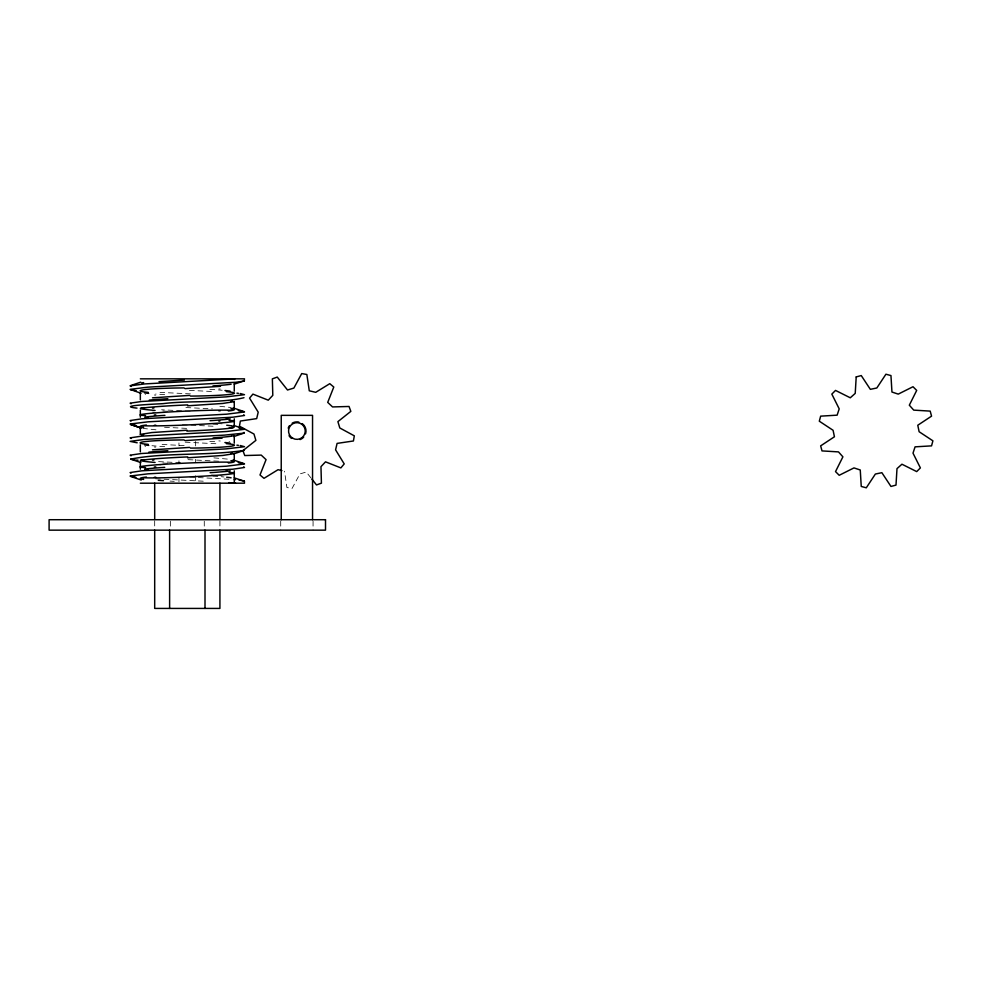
<?xml version="1.0" encoding="UTF-8"?>
<svg xmlns="http://www.w3.org/2000/svg" width="982" height="982" viewBox="0 0 982 982"><rect width="100%" height="100%" fill="white"/><g stroke="black" fill="none" stroke-linecap="round" stroke-linejoin="round"><path stroke-width="0.74" stroke-dasharray="4.91 3.68" d="M189.416 390.37L213.659 391.585M190.459 393.892L160.029 392.358M185.905 407.542L212.394 408.856M190.115 411.213L161.588 409.789M182.394 424.703L214.886 426.323M186.605 428.373L162.214 427.158M185.205 442.17L216.421 443.754M184.15 445.595L160.029 444.367M188.004 459.65L218.802 461.221M180.651 462.755L156.997 461.54M189.759 477.068L231.752 479.4M203.237 481.192L154.076 478.7M211.449 475.018L222.104 475.84M213.88 457.858L229.506 459.281M160.974 464.854L153.487 464.277M217.979 423.488L222.104 423.831M218.839 388.884L220.312 389.007M155.77 395.12L154.297 394.997M155.77 412.452L153.892 412.305M155.978 429.809L142.807 428.385M218.839 440.893L220.312 441.016M155.77 447.129L154.297 447.006M219.894 406.303L231.224 407.53M153.695 412.28L152.505 412.182M310.926 477.89L306.261 472.023L299.915 473.925L292.059 488.447L286.916 487.538L284.498 471.213M313.062 521.209L313.062 530.157M280.717 521.209L280.717 530.157M219.919 521.061L219.919 527.125M204.268 521.209L204.268 530.157M195.651 441.446L195.651 445.914M195.651 459.33L195.651 462.313M195.651 475.73L195.651 483.193M178.957 442.931L178.957 445.914M178.957 460.828L178.957 463.811M178.957 477.227L178.957 481.696M170.352 521.209L170.352 527.174M154.69 521.061L154.69 527.125M209.878 389.338A47.124 1.927 2.4 0 1 222.153 390.259M212.971 424.089A47.124 2.087 2.2 0 1 221.306 424.727M229.543 441.532A47.124 1.817 2.5 0 1 229.039 441.544M209.841 441.348A47.124 1.927 2.4 0 1 218.348 441.949M212.91 476.098A47.124 2.074 2.2 0 1 223.994 476.97M145.176 394.469A47.124 1.804 2.5 0 1 145.557 394.457M164.669 394.654A47.124 1.952 2.4 0 1 155.672 394.015M167.726 411.298A47.124 2.099 2.2 0 1 160.213 410.82M145.041 446.491A47.124 1.804 2.5 0 1 145.545 446.466M164.718 446.663A47.124 1.939 2.4 0 1 151.977 445.705M167.726 463.308A47.124 2.099 2.2 0 1 159.82 462.804M174.244 481.352A47.124 0.675 3.3 0 1 170.058 481.094"/><path stroke-width="1.47" d="M140.34 378.831L244.518 378.831L244.039 381.09L236.011 382.256L147.607 387.178L130.103 389.363L141.04 393.291M234.219 401.626L222.865 403.442L187.599 405.799M234.219 453.623L222.865 455.452L187.599 457.808M140.401 434.388L151.744 432.559L187.022 430.214M234.968 378.88L144.685 383.925L130.127 385.852L131.134 386.454M233.765 436.56L244.162 433.05L244.039 432.387M243.892 433.148L224.412 435.124L144.685 439.396L130.103 441.372L137.185 442.796M130.532 385.595L140.696 382.182M233.912 453.831L244.088 450.419C207.251 455.992 164.104 452.297 130.716 459.146L140.856 462.571M234.268 384.146L244.518 380.734M152.505 397.82L189.612 395.39M152.505 408.119L153.892 407.996M222.104 438.193L185.009 440.623M152.505 449.83L189.612 447.399M152.505 460.128L153.892 460.006M220.52 386.319L185.009 388.614M154.297 415.005L155.77 414.883M220.312 410.709L218.839 410.82M154.297 425.304L155.77 425.181M219.894 421.033L218.839 421.118M154.297 467.015L155.77 466.892M154.297 477.313L155.77 477.191M140.34 483.193L244.518 483.193L244.273 481.033L239.019 480.063M228.978 482.665L235.606 483.193M234.281 479.609L235.447 479.707M138.057 460.214L136.523 460.067M236.907 393.168L238.405 393.316M236.907 445.177L238.405 445.325M137.014 408.107L136.044 408.009M136.203 390.689L130.618 389.768M238.245 410.636L244.518 411.961L226.498 414.195L141.776 418.811L130.115 420.542L130.999 421.094M238.245 462.645L244.518 463.958L226.498 466.192L141.776 470.82L130.115 472.551L130.999 473.103M135.897 425.329L130.115 424.003L148.11 421.818L232.832 417.203L244.493 415.472L243.61 414.92M135.897 477.338L130.115 476.012L148.11 473.827L232.832 469.212L244.493 467.481L243.61 466.929M239.019 428.054L244.518 429.269L226.756 431.503L141.359 436.18L130.127 437.862L131.134 438.463M135.148 407.911C115.729 405.431 163.478 403.798 163.478 403.59C188.274 400.472 221.171 403.406 243.99 397.698M135.148 459.92L130.716 459.146M240.16 393.524L244.493 394.69L226.241 396.875L141.568 401.491L130.14 403.172L131.06 403.774M240.16 445.521L244.493 446.7L226.241 448.884L141.568 453.5L130.14 455.182L131.06 455.783M281.92 470.611L278.053 469.691L263.986 478.332L259.997 474.981L266.061 459.637L261.224 455.096L244.739 455.538L242.947 450.64L255.872 440.378L253.97 434.032L239.448 426.176L240.357 421.045L256.683 418.614L258.205 412.17L249.563 398.115L252.914 394.113L268.258 400.177L272.8 395.353L272.358 378.856L277.255 377.076L287.517 390.001L293.863 388.086L301.72 373.577L306.85 374.486L309.281 390.799L315.725 392.321L329.792 383.68L333.782 387.043L327.718 402.387L332.542 406.929L349.04 406.474L350.832 411.372L337.906 421.634L339.809 427.98L354.318 435.836L353.422 440.979L337.096 443.398L335.574 449.842L344.216 463.909L340.864 467.898L325.508 461.835L320.967 466.671L321.421 483.156L316.523 484.948L311.859 479.069M233.188 407.935L234.219 408.389M233.188 459.944L234.219 460.398M234.268 477.866L244.518 481.278M244.088 411.605L233.372 407.984M233.765 425.452L243.892 428.864M130.532 424.408L140.942 427.931M141.248 428.029L130.827 424.519L140.451 427.673M244.088 463.602L233.372 459.993M130.532 476.417L141.248 480.038M312.546 519.711L312.546 415.349L281.233 415.349L281.233 519.711M234.268 378.831L234.268 379.494M234.268 383.483L234.268 391.192M234.268 401.491L234.268 408.524M234.268 418.823L234.268 425.857M234.268 436.155L234.268 443.201M234.268 453.488L234.268 460.533M234.268 470.832L234.268 483.193M219.919 483.193L219.919 519.552M219.919 530.157L219.919 608.423L154.69 608.423L154.69 530.157M205.005 530.157L205.005 608.423M169.616 530.157L169.616 608.423M154.69 483.193L154.69 519.552M140.34 392.812L140.34 399.858M140.34 410.157L140.34 417.19M140.34 427.489L140.34 434.523M140.34 444.821L140.34 451.867M140.34 462.166L140.34 469.2M158.986 381.667A47.124 0.651 -3.3 0 1 184.395 380.083M141.69 382.955A47.124 2.762 0 0 1 143.642 382.599M224.964 390.517A47.124 1.927 2.4 0 1 230.083 391.094M226.314 391.658A47.124 2.762 -0.2 0 1 190.447 396.09M149.289 400.104A47.124 2.087 -2.2 0 1 167.836 398.717M230.966 408.598A47.124 2.762 0 0 1 228.303 410.967M145.569 415.546A47.124 1.817 -2.5 0 1 167.971 412.059A47.124 1.817 -2.5 0 1 231.286 410.267M144.747 417.092A47.124 1.927 -2.4 0 1 164.927 415.361M145.287 417.951A47.124 2.762 0.2 0 1 148.294 417.669M226.719 425.231A47.124 2.087 2.2 0 1 231.138 425.795M231.678 425.918A47.124 2.762 -0.1 0 1 229.039 428.091M233.483 427.587A47.124 1.989 -2.3 0 1 186.838 431.11M141.715 434.965A47.124 2.762 0 0 1 143.679 434.609M224.915 442.526A47.124 1.927 2.4 0 1 230.046 443.091M226.314 443.668A47.124 2.762 -0.2 0 1 190.447 448.099M148.847 452.162A47.124 2.087 -2.2 0 1 167.836 450.726M230.966 460.607A47.124 2.762 0 0 1 228.315 462.976M145.594 467.555A47.124 1.817 -2.5 0 1 168.02 464.056A47.124 1.817 -2.5 0 1 231.335 462.277M144.587 469.101A47.124 1.939 -2.4 0 1 164.743 467.358M145.029 469.997A47.124 2.762 0.2 0 1 148.307 469.678M226.658 477.24A47.124 2.074 2.2 0 1 231.114 477.804M232.55 401.135A47.124 2.762 0 0 1 231.016 401.405M148.675 393.389A47.124 1.952 2.4 0 1 144.526 392.91M148.27 392.346A47.124 2.762 -0.2 0 1 184.162 387.915M231.138 384.22A47.124 2.074 -2.2 0 1 212.959 385.914M230.242 418.921A47.124 1.939 -2.4 0 1 210.05 420.677M227.615 418.234A47.124 2.762 0.2 0 1 226.351 418.344M155.082 410.439A47.124 2.099 2.2 0 1 144.452 407.653M141.199 408.414A47.124 1.964 -2.4 0 1 187.783 404.915M233.974 435.505A47.124 2.762 0.1 0 1 231.629 436.094M231.236 436.217A47.124 2.099 -2.2 0 1 213.106 437.923M143.63 427.416A47.124 2.762 0 0 1 146.379 425.046M229.064 420.468A47.124 1.804 -2.5 0 1 206.576 423.942A47.124 1.804 -2.5 0 1 143.298 425.746M232.55 453.144A47.124 2.762 0 0 1 231.016 453.414M148.724 445.398A47.124 1.939 2.4 0 1 144.563 444.92M148.257 444.355A47.124 2.762 -0.2 0 1 184.162 439.924M230.279 470.918A47.124 1.952 -2.4 0 1 210.099 472.686M226.989 470.304A47.124 2.762 0.2 0 1 226.363 470.353M155.082 462.448A47.124 2.099 2.2 0 1 144.452 459.662M141.199 460.423A47.124 1.964 -2.4 0 1 187.783 456.925M163.478 480.677A47.124 0.675 3.3 0 1 158.262 480.321M143.618 479.425A47.124 2.762 0 0 1 146.392 477.056M229.039 472.477A47.124 1.817 -2.5 0 1 206.588 475.963A47.124 1.817 -2.5 0 1 143.286 477.755M302.247 423.61A9.133 9.133 0 0 1 305.562 433.86M303.696 437.1A9.133 9.133 0 0 1 300.038 439.58M291.531 438.402A9.133 9.133 0 0 1 289.064 435.713M288.217 428.164A9.133 9.133 0 0 1 289.494 425.648M292.194 423.181A9.133 9.133 0 0 1 298.835 422.088M856.206 376.916L855.224 393.389L850.277 397.796L835.522 390.419L831.828 394.113L839.205 408.868L837.13 415.165L820.657 416.147L819.307 421.192L833.08 430.288L834.43 436.769L820.657 445.865L822.008 450.91L838.481 451.892L842.9 456.839L835.522 471.593L839.205 475.288L853.972 467.911L860.257 469.985L861.251 486.446L866.284 487.808L875.379 474.036L881.873 472.686L890.956 486.446L896.001 485.096L896.996 468.635L901.93 464.216L916.697 471.593L920.38 467.911L913.002 453.144L915.077 446.847L931.55 445.865L932.9 440.82L919.127 431.736L917.777 425.243L931.55 416.147L930.199 411.114L913.726 410.12L909.32 405.185L916.697 390.419L913.002 386.736L898.248 394.113L891.951 392.039L890.956 375.566L885.924 374.216L876.828 387.988L870.347 389.338L861.251 375.566L856.206 376.916M325.508 519.711L49.1 519.711L49.1 530.157L325.508 530.157L325.508 519.711M292.71 438.242A8.347 8.347 0 0 0 305.242 431.012A8.347 8.347 0 0 0 292.71 423.782A8.347 8.347 0 0 0 292.71 438.242"/></g></svg>
